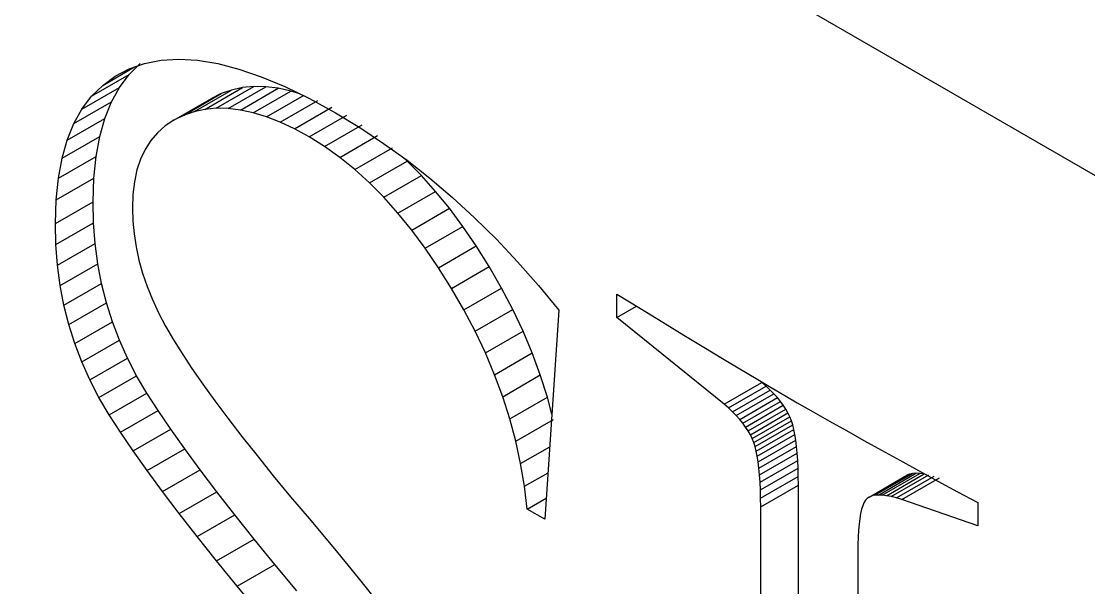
# Model space of a CAD drawing. Header units: millimetres. Extents: x -105 to 105, y -148 to 148.
# Drawn here: x 59.186 to 61.191, y -63.515 to -62.451 of the extents above; entities that cross this region are included whole.
import ezdxf

# ---------------------------------------------------------------- set-up
doc = ezdxf.new("R2010")
doc.units = ezdxf.units.MM
doc.layers.get('0').update_dxf_attribs({"lineweight": 18})

msp = doc.modelspace()

# ---------------------------------------------------------------- linework, layer by layer
at = {"color": 7, "lineweight": 30, "ltscale": 0.265362}
msp.add_line((62.38, -63.4201), (53.1876, -58.1129), dxfattribs=at)
at = {"color": 7, "lineweight": 30, "ltscale": 0.000832655}
msp.add_line((59.448, -62.5236), (59.4813, -62.5216), dxfattribs=at)
at = {"color": 7, "lineweight": 30, "ltscale": 0.000887762}
msp.add_line((59.4813, -62.5216), (59.5167, -62.5238), dxfattribs=at)
at = {"color": 7, "lineweight": 30, "ltscale": 0.001735}
msp.add_line((59.3383, -62.5709), (59.3984, -62.5362), dxfattribs=at)
at = {"color": 7, "lineweight": 30, "ltscale": 0.000744145}
msp.add_line((59.3618, -62.5536), (59.3882, -62.5398), dxfattribs=at)
at = {"color": 7, "lineweight": 30, "ltscale": 0.000764178}
msp.add_line((59.3882, -62.5398), (59.417, -62.5296), dxfattribs=at)
at = {"color": 7, "lineweight": 30, "ltscale": 0.00073235}
for p, q in [((59.3882, -62.5507), (59.409, -62.5301)), ((59.3175, -62.5915), (59.3383, -62.5709))]:
    msp.add_line(p, q, dxfattribs=at)
at = {"color": 7, "lineweight": 30, "ltscale": 0.000790478}
msp.add_line((59.417, -62.5296), (59.448, -62.5236), dxfattribs=at)
at = {"color": 7, "lineweight": 30, "ltscale": 0.000954308}
msp.add_line((59.5167, -62.5238), (59.5544, -62.53), dxfattribs=at)
at = {"color": 7, "lineweight": 30, "ltscale": 0.001029}
for p, q in [((59.5544, -62.53), (59.5943, -62.5403)), ((59.9896, -62.802), (59.9636, -62.7701)), ((59.9189, -62.8428), (59.8929, -62.8109))]:
    msp.add_line(p, q, dxfattribs=at)
at = {"color": 7, "lineweight": 30, "ltscale": 0.001111}
msp.add_line((59.5943, -62.5403), (59.6363, -62.5547), dxfattribs=at)
at = {"color": 7, "lineweight": 30, "ltscale": 0.002041}
for p, q in [((59.3175, -62.5915), (59.3882, -62.5507)), ((59.2994, -62.6155), (59.3701, -62.5747)), ((59.5097, -62.6205), (59.5804, -62.5797)), ((59.5302, -62.616), (59.601, -62.5752)), ((59.5517, -62.614), (59.6224, -62.5732)), ((59.5739, -62.6144), (59.6446, -62.5736)), ((59.5971, -62.6173), (59.6678, -62.5764)), ((59.6211, -62.6225), (59.6918, -62.5817)), ((59.2842, -62.6429), (59.3549, -62.6021)), ((59.4719, -62.6363), (59.5426, -62.5955)), ((59.4901, -62.6273), (59.5608, -62.5865)), ((59.646, -62.6302), (59.7167, -62.5894)), ((59.6718, -62.6403), (59.7425, -62.5994)), ((59.6984, -62.6528), (59.7691, -62.6119)), ((59.2717, -62.6737), (59.3424, -62.6329)), ((59.726, -62.6677), (59.7967, -62.6269)), ((59.7551, -62.6858), (59.8258, -62.645)), ((59.262, -62.7078), (59.3327, -62.667)), ((59.7837, -62.7062), (59.8544, -62.6654)), ((59.8118, -62.729), (59.8825, -62.6882)), ((59.2551, -62.7454), (59.3258, -62.7045)), ((59.8393, -62.754), (59.9101, -62.7132)), ((59.8664, -62.7813), (59.9371, -62.7405)), ((59.8929, -62.8109), (59.9636, -62.7701)), ((59.9189, -62.8428), (59.9896, -62.802)), ((59.2505, -62.8701), (59.3212, -62.8293)), ((59.9444, -62.877), (60.0151, -62.8362)), ((59.2535, -62.9089), (59.3243, -62.8681)), ((59.9694, -62.9136), (60.0401, -62.8727)), ((59.2586, -62.9468), (59.3293, -62.906)), ((59.9938, -62.9524), (60.0645, -62.9115)), ((59.2656, -62.984), (59.3363, -62.9431)), ((60.017, -62.9925), (60.0877, -62.9517)), ((59.2747, -63.0203), (59.3454, -62.9795)), ((60.0382, -63.0329), (60.1089, -62.9921)), ((59.2858, -63.0558), (59.3565, -63.015)), ((60.0574, -63.0736), (60.1281, -63.0328)), ((59.2989, -63.0905), (59.3696, -63.0497)), ((60.0746, -63.1146), (60.1453, -63.0738)), ((59.314, -63.1244), (59.3847, -63.0836)), ((59.3311, -63.1575), (59.4018, -63.1167)), ((60.0898, -63.1559), (60.1605, -63.1151)), ((60.5058, -63.17), (60.5765, -63.1291)), ((60.514, -63.1771), (60.5848, -63.1363)), ((60.5217, -63.1842), (60.5924, -63.1434)), ((59.3503, -63.1898), (59.421, -63.149)), ((60.103, -63.1976), (60.1737, -63.1567)), ((60.5287, -63.1914), (60.5994, -63.1506)), ((60.5352, -63.1985), (60.6059, -63.1577)), ((59.3716, -63.2227), (59.4424, -63.1819)), ((60.5411, -63.2057), (60.6118, -63.1649)), ((60.5463, -63.2129), (60.617, -63.1721)), ((60.551, -63.2201), (60.6217, -63.1793)), ((60.1143, -63.2395), (60.185, -63.1987)), ((60.5551, -63.2273), (60.6258, -63.1865)), ((60.5586, -63.2346), (60.6293, -63.1937)), ((60.5615, -63.2418), (60.6322, -63.201)), ((59.3955, -63.2578), (59.4662, -63.2169)), ((60.564, -63.2496), (60.6347, -63.2087)), ((60.5662, -63.2583), (60.6369, -63.2174)), ((60.5682, -63.2679), (60.6389, -63.2271)), ((60.5698, -63.2786), (60.6406, -63.2378)), ((59.4219, -63.2949), (59.4926, -63.2541)), ((60.5713, -63.2902), (60.642, -63.2494)), ((60.5725, -63.3028), (60.6432, -63.262)), ((60.5734, -63.3164), (60.6441, -63.2756)), ((59.4507, -63.3341), (59.5215, -63.2933)), ((60.574, -63.3309), (60.6447, -63.2901)), ((60.7786, -63.3444), (60.8493, -63.3036)), ((60.7834, -63.3424), (60.8541, -63.3016)), ((60.7891, -63.3412), (60.8598, -63.3004)), ((60.7956, -63.3407), (60.8663, -63.2999)), ((60.8028, -63.3409), (60.8736, -63.3001)), ((60.8109, -63.3419), (60.8816, -63.3011)), ((60.5744, -63.3464), (60.6451, -63.3056)), ((60.5745, -63.3629), (60.6453, -63.3221)), ((60.8295, -63.3461), (60.9002, -63.3052)), ((60.84, -63.3492), (60.9107, -63.3084)), ((59.4821, -63.3754), (59.5528, -63.3346)), ((59.5159, -63.4188), (59.5866, -63.378)), ((59.5523, -63.4643), (59.623, -63.4235)), ((59.5911, -63.5119), (59.6618, -63.4711))]:
    msp.add_line(p, q, dxfattribs=at)
at = {"color": 7, "lineweight": 30, "ltscale": 0.000730186}
msp.add_line((59.3383, -62.5709), (59.3618, -62.5536), dxfattribs=at)
at = {"color": 7, "lineweight": 30, "ltscale": 0.00075058}
msp.add_line((59.3701, -62.5747), (59.3882, -62.5507), dxfattribs=at)
at = {"color": 7, "lineweight": 30, "ltscale": 0.001199}
msp.add_line((59.6363, -62.5547), (59.6806, -62.5733), dxfattribs=at)
at = {"color": 7, "lineweight": 30, "ltscale": 0.000783975}
msp.add_line((59.3549, -62.6021), (59.3701, -62.5747), dxfattribs=at)
at = {"color": 7, "lineweight": 30, "ltscale": 0.000519971}
msp.add_line((59.5804, -62.5797), (59.5608, -62.5865), dxfattribs=at)
at = {"color": 7, "lineweight": 30, "ltscale": 0.000524948}
msp.add_line((59.601, -62.5752), (59.5804, -62.5797), dxfattribs=at)
at = {"color": 7, "lineweight": 30, "ltscale": 0.000537222}
msp.add_line((59.6224, -62.5732), (59.601, -62.5752), dxfattribs=at)
at = {"color": 7, "lineweight": 30, "ltscale": 0.00055666}
msp.add_line((59.6446, -62.5736), (59.6224, -62.5732), dxfattribs=at)
at = {"color": 7, "lineweight": 30, "ltscale": 0.000582977}
msp.add_line((59.6678, -62.5764), (59.6446, -62.5736), dxfattribs=at)
at = {"color": 7, "lineweight": 30, "ltscale": 0.000614606}
msp.add_line((59.6918, -62.5817), (59.6678, -62.5764), dxfattribs=at)
at = {"color": 7, "lineweight": 30, "ltscale": 0.001292}
msp.add_line((59.6806, -62.5733), (59.7271, -62.5959), dxfattribs=at)
at = {"color": 7, "lineweight": 30, "ltscale": 0.000434632}
msp.add_line((59.7084, -62.5868), (59.6918, -62.5817), dxfattribs=at)
at = {"color": 7, "lineweight": 30, "ltscale": 0.000750885}
msp.add_line((59.2994, -62.6155), (59.3175, -62.5915), dxfattribs=at)
at = {"color": 7, "lineweight": 30, "ltscale": 0.000829938}
msp.add_line((59.3424, -62.6329), (59.3549, -62.6021), dxfattribs=at)
at = {"color": 7, "lineweight": 30, "ltscale": 0.000508559}
msp.add_line((59.5608, -62.5865), (59.5426, -62.5955), dxfattribs=at)
at = {"color": 7, "lineweight": 30, "ltscale": 0.001388}
msp.add_line((59.7271, -62.5959), (59.7757, -62.6226), dxfattribs=at)
at = {"color": 7, "lineweight": 30, "ltscale": 0.000783827}
msp.add_line((59.2842, -62.6429), (59.2994, -62.6155), dxfattribs=at)
at = {"color": 7, "lineweight": 30, "ltscale": 0.000520097}
msp.add_line((59.5097, -62.6205), (59.4901, -62.6273), dxfattribs=at)
at = {"color": 7, "lineweight": 30, "ltscale": 0.000524575}
msp.add_line((59.5302, -62.616), (59.5097, -62.6205), dxfattribs=at)
at = {"color": 7, "lineweight": 30, "ltscale": 0.000537566}
msp.add_line((59.5517, -62.614), (59.5302, -62.616), dxfattribs=at)
at = {"color": 7, "lineweight": 30, "ltscale": 0.000556653}
msp.add_line((59.5739, -62.6144), (59.5517, -62.614), dxfattribs=at)
at = {"color": 7, "lineweight": 30, "ltscale": 0.000583023}
msp.add_line((59.5971, -62.6173), (59.5739, -62.6144), dxfattribs=at)
at = {"color": 7, "lineweight": 30, "ltscale": 0.000614525}
msp.add_line((59.6211, -62.6225), (59.5971, -62.6173), dxfattribs=at)
at = {"color": 7, "lineweight": 30, "ltscale": 0.000887638}
for p, q in [((59.3327, -62.667), (59.3424, -62.6329)), ((59.262, -62.7078), (59.2717, -62.6737))]:
    msp.add_line(p, q, dxfattribs=at)
at = {"color": 7, "lineweight": 30, "ltscale": 0.000490704}
msp.add_line((59.4719, -62.6363), (59.4555, -62.6472), dxfattribs=at)
at = {"color": 7, "lineweight": 30, "ltscale": 0.00050839}
msp.add_line((59.4901, -62.6273), (59.4719, -62.6363), dxfattribs=at)
at = {"color": 7, "lineweight": 30, "ltscale": 0.000651457}
msp.add_line((59.646, -62.6302), (59.6211, -62.6225), dxfattribs=at)
at = {"color": 7, "lineweight": 30, "ltscale": 0.000692025}
msp.add_line((59.6718, -62.6403), (59.646, -62.6302), dxfattribs=at)
at = {"color": 7, "lineweight": 30, "ltscale": 0.000736188}
msp.add_line((59.6984, -62.6528), (59.6718, -62.6403), dxfattribs=at)
at = {"color": 7, "lineweight": 30, "ltscale": 0.001332}
msp.add_line((59.7757, -62.6226), (59.8213, -62.6502), dxfattribs=at)
at = {"color": 7, "lineweight": 30, "ltscale": 0.000830148}
msp.add_line((59.2717, -62.6737), (59.2842, -62.6429), dxfattribs=at)
at = {"color": 7, "lineweight": 30, "ltscale": 0.000480877}
msp.add_line((59.4411, -62.66), (59.4287, -62.6746), dxfattribs=at)
at = {"color": 7, "lineweight": 30, "ltscale": 0.00048102}
msp.add_line((59.4555, -62.6472), (59.4411, -62.66), dxfattribs=at)
at = {"color": 7, "lineweight": 30, "ltscale": 0.000783311}
msp.add_line((59.726, -62.6677), (59.6984, -62.6528), dxfattribs=at)
at = {"color": 7, "lineweight": 30, "ltscale": 0.001343}
msp.add_line((59.8213, -62.6502), (59.8661, -62.6799), dxfattribs=at)
at = {"color": 7, "lineweight": 30, "ltscale": 0.000954263}
msp.add_line((59.3258, -62.7045), (59.3327, -62.667), dxfattribs=at)
at = {"color": 7, "lineweight": 30, "ltscale": 0.000490151}
msp.add_line((59.4287, -62.6746), (59.4181, -62.6912), dxfattribs=at)
at = {"color": 7, "lineweight": 30, "ltscale": 0.000857522}
msp.add_line((59.7551, -62.6858), (59.726, -62.6677), dxfattribs=at)
at = {"color": 7, "lineweight": 30, "ltscale": 0.001357}
msp.add_line((59.8661, -62.6799), (59.9101, -62.7117), dxfattribs=at)
at = {"color": 7, "lineweight": 30, "ltscale": 0.000507854}
msp.add_line((59.4181, -62.6912), (59.4095, -62.7095), dxfattribs=at)
at = {"color": 7, "lineweight": 30, "ltscale": 0.000878695}
msp.add_line((59.7837, -62.7062), (59.7551, -62.6858), dxfattribs=at)
at = {"color": 7, "lineweight": 30, "ltscale": 0.000953888}
msp.add_line((59.2551, -62.7454), (59.262, -62.7078), dxfattribs=at)
at = {"color": 7, "lineweight": 30, "ltscale": 0.001028}
for p, q in [((59.3216, -62.7454), (59.3258, -62.7045)), ((59.2509, -62.7863), (59.2551, -62.7454)), ((60.8711, -63.2947), (60.9072, -63.3144))]:
    msp.add_line(p, q, dxfattribs=at)
at = {"color": 7, "lineweight": 30, "ltscale": 0.000533312}
msp.add_line((59.4095, -62.7095), (59.4027, -62.7298), dxfattribs=at)
at = {"color": 7, "lineweight": 30, "ltscale": 0.000903238}
msp.add_line((59.8118, -62.729), (59.7837, -62.7062), dxfattribs=at)
at = {"color": 7, "lineweight": 30, "ltscale": 0.000270333}
msp.add_line((59.9101, -62.7132), (59.902, -62.7059), dxfattribs=at)
at = {"color": 7, "lineweight": 30, "ltscale": 0.001373}
msp.add_line((59.9101, -62.7117), (59.9532, -62.7456), dxfattribs=at)
at = {"color": 7, "lineweight": 30, "ltscale": 0.000961094}
for p, q in [((59.9371, -62.7405), (59.9101, -62.7132)), ((59.8664, -62.7813), (59.8393, -62.754))]:
    msp.add_line(p, q, dxfattribs=at)
at = {"color": 7, "lineweight": 30, "ltscale": 0.000566406}
msp.add_line((59.4027, -62.7298), (59.3979, -62.7519), dxfattribs=at)
at = {"color": 7, "lineweight": 30, "ltscale": 0.000930601}
msp.add_line((59.8393, -62.754), (59.8118, -62.729), dxfattribs=at)
at = {"color": 7, "lineweight": 30, "ltscale": 0.000993882}
for p, q in [((59.9636, -62.7701), (59.9371, -62.7405)), ((59.8929, -62.8109), (59.8664, -62.7813))]:
    msp.add_line(p, q, dxfattribs=at)
at = {"color": 7, "lineweight": 30, "ltscale": 0.002042}
for p, q in [((59.2509, -62.7863), (59.3216, -62.7454)), ((59.2495, -62.8306), (59.3202, -62.7897)), ((60.8198, -63.3436), (60.8905, -63.3028))]:
    msp.add_line(p, q, dxfattribs=at)
at = {"color": 7, "lineweight": 30, "ltscale": 0.001108}
for p, q in [((59.3202, -62.7897), (59.3216, -62.7454)), ((59.2495, -62.8306), (59.2509, -62.7863))]:
    msp.add_line(p, q, dxfattribs=at)
at = {"color": 7, "lineweight": 30, "ltscale": 0.000604368}
msp.add_line((59.3979, -62.7519), (59.3951, -62.7759), dxfattribs=at)
at = {"color": 7, "lineweight": 30, "ltscale": 0.00139}
msp.add_line((59.9532, -62.7456), (59.9956, -62.7816), dxfattribs=at)
at = {"color": 7, "lineweight": 30, "ltscale": 0.0006478}
msp.add_line((59.3951, -62.7759), (59.3941, -62.8018), dxfattribs=at)
at = {"color": 7, "lineweight": 30, "ltscale": 0.00141}
msp.add_line((59.9956, -62.7816), (60.0371, -62.8198), dxfattribs=at)
at = {"color": 7, "lineweight": 30, "ltscale": 0.000989471}
msp.add_line((59.3212, -62.8293), (59.3202, -62.7897), dxfattribs=at)
at = {"color": 7, "lineweight": 30, "ltscale": 0.00060418}
msp.add_line((59.3941, -62.8018), (59.3949, -62.826), dxfattribs=at)
at = {"color": 7, "lineweight": 30, "ltscale": 0.001066}
for p, q in [((60.0151, -62.8362), (59.9896, -62.802)), ((59.9444, -62.877), (59.9189, -62.8428))]:
    msp.add_line(p, q, dxfattribs=at)
at = {"color": 7, "lineweight": 30, "ltscale": 0.001432}
msp.add_line((60.0371, -62.8198), (60.0779, -62.86), dxfattribs=at)
at = {"color": 7, "lineweight": 30, "ltscale": 0.00098909}
msp.add_line((59.2505, -62.8701), (59.2495, -62.8306), dxfattribs=at)
at = {"color": 7, "lineweight": 30, "ltscale": 0.000971492}
for p, q in [((59.3243, -62.8681), (59.3212, -62.8293)), ((59.2535, -62.9089), (59.2505, -62.8701))]:
    msp.add_line(p, q, dxfattribs=at)
at = {"color": 7, "lineweight": 30, "ltscale": 0.000609266}
msp.add_line((59.3949, -62.826), (59.3972, -62.8502), dxfattribs=at)
at = {"color": 7, "lineweight": 30, "ltscale": 0.001106}
for p, q in [((60.0401, -62.8727), (60.0151, -62.8362)), ((59.9694, -62.9136), (59.9444, -62.877))]:
    msp.add_line(p, q, dxfattribs=at)
at = {"color": 7, "lineweight": 30, "ltscale": 0.000617558}
msp.add_line((59.3972, -62.8502), (59.401, -62.8746), dxfattribs=at)
at = {"color": 7, "lineweight": 30, "ltscale": 0.001456}
for p, q in [((60.0779, -62.86), (60.1178, -62.9024)), ((59.623, -63.4235), (59.5866, -63.378))]:
    msp.add_line(p, q, dxfattribs=at)
at = {"color": 7, "lineweight": 30, "ltscale": 0.000957031}
msp.add_line((59.3293, -62.906), (59.3243, -62.8681), dxfattribs=at)
at = {"color": 7, "lineweight": 30, "ltscale": 0.000627637}
msp.add_line((59.401, -62.8746), (59.4064, -62.8992), dxfattribs=at)
at = {"color": 7, "lineweight": 30, "ltscale": 0.001146}
msp.add_line((60.0645, -62.9115), (60.0401, -62.8727), dxfattribs=at)
at = {"color": 7, "lineweight": 30, "ltscale": 0.000640057}
msp.add_line((59.4064, -62.8992), (59.4134, -62.9238), dxfattribs=at)
at = {"color": 7, "lineweight": 30, "ltscale": 0.001481}
msp.add_line((60.1178, -62.9024), (60.157, -62.9468), dxfattribs=at)
at = {"color": 7, "lineweight": 30, "ltscale": 0.000957081}
msp.add_line((59.2586, -62.9468), (59.2535, -62.9089), dxfattribs=at)
at = {"color": 7, "lineweight": 30, "ltscale": 0.000944701}
msp.add_line((59.3363, -62.9431), (59.3293, -62.906), dxfattribs=at)
at = {"color": 7, "lineweight": 30, "ltscale": 0.001147}
msp.add_line((59.9938, -62.9524), (59.9694, -62.9136), dxfattribs=at)
at = {"color": 7, "lineweight": 30, "ltscale": 0.001158}
for p, q in [((60.0877, -62.9517), (60.0645, -62.9115)), ((60.017, -62.9925), (59.9938, -62.9524))]:
    msp.add_line(p, q, dxfattribs=at)
at = {"color": 7, "lineweight": 30, "ltscale": 0.000653963}
msp.add_line((59.4134, -62.9238), (59.4218, -62.9486), dxfattribs=at)
at = {"color": 7, "lineweight": 30, "ltscale": 0.000945075}
msp.add_line((59.2656, -62.984), (59.2586, -62.9468), dxfattribs=at)
at = {"color": 7, "lineweight": 30, "ltscale": 0.000936117}
msp.add_line((59.3454, -62.9795), (59.3363, -62.9431), dxfattribs=at)
at = {"color": 7, "lineweight": 30, "ltscale": 0.000670617}
msp.add_line((59.4218, -62.9486), (59.4318, -62.9734), dxfattribs=at)
at = {"color": 7, "lineweight": 30, "ltscale": 0.00114}
for p, q in [((60.1089, -62.9921), (60.0877, -62.9517)), ((60.0382, -63.0329), (60.017, -62.9925))]:
    msp.add_line(p, q, dxfattribs=at)
at = {"color": 7, "lineweight": 30, "ltscale": 0.001508}
msp.add_line((60.157, -62.9468), (60.1953, -62.9934), dxfattribs=at)
at = {"color": 7, "lineweight": 30, "ltscale": 0.000930243}
msp.add_line((59.3565, -63.015), (59.3454, -62.9795), dxfattribs=at)
at = {"color": 7, "lineweight": 30, "ltscale": 0.000688855}
msp.add_line((59.4318, -62.9734), (59.4434, -62.9985), dxfattribs=at)
at = {"color": 7, "lineweight": 30, "ltscale": 0.001095}
for p, q in [((60.3043, -63.0071), (60.3043, -62.9633)), ((60.9822, -63.3547), (60.9822, -63.3985))]:
    msp.add_line(p, q, dxfattribs=at)
at = {"color": 7, "lineweight": 30, "ltscale": 0.001301}
msp.add_line((60.3043, -62.9633), (60.3487, -62.9905), dxfattribs=at)
at = {"color": 7, "lineweight": 30, "ltscale": 0.000935747}
msp.add_line((59.2747, -63.0203), (59.2656, -62.984), dxfattribs=at)
at = {"color": 7, "lineweight": 30, "ltscale": 0.000708423}
msp.add_line((59.4434, -62.9985), (59.4565, -63.0236), dxfattribs=at)
at = {"color": 7, "lineweight": 30, "ltscale": 0.001126}
msp.add_line((60.1281, -63.0328), (60.1089, -62.9921), dxfattribs=at)
at = {"color": 7, "lineweight": 30, "ltscale": 0.009841}
msp.add_line((60.1953, -62.9934), (60.1692, -63.3862), dxfattribs=at)
at = {"color": 7, "lineweight": 30, "ltscale": 0.001062}
msp.add_line((60.3043, -63.0071), (60.3411, -62.9859), dxfattribs=at)
at = {"color": 7, "lineweight": 30, "ltscale": 0.001231}
msp.add_line((60.3487, -62.9905), (60.3907, -63.0161), dxfattribs=at)
at = {"color": 7, "lineweight": 30, "ltscale": 0.000930608}
msp.add_line((59.2858, -63.0558), (59.2747, -63.0203), dxfattribs=at)
at = {"color": 7, "lineweight": 30, "ltscale": 0.000927647}
msp.add_line((59.3696, -63.0497), (59.3565, -63.015), dxfattribs=at)
at = {"color": 7, "lineweight": 30, "ltscale": 0.006477}
msp.add_line((60.5058, -63.17), (60.3043, -63.0071), dxfattribs=at)
at = {"color": 7, "lineweight": 30, "ltscale": 0.001162}
msp.add_line((60.3907, -63.0161), (60.4304, -63.0403), dxfattribs=at)
at = {"color": 7, "lineweight": 30, "ltscale": 0.000729996}
msp.add_line((59.4565, -63.0236), (59.4711, -63.0489), dxfattribs=at)
at = {"color": 7, "lineweight": 30, "ltscale": 0.001125}
msp.add_line((60.0574, -63.0736), (60.0382, -63.0329), dxfattribs=at)
at = {"color": 7, "lineweight": 30, "ltscale": 0.001112}
for p, q in [((60.1453, -63.0738), (60.1281, -63.0328)), ((60.0746, -63.1146), (60.0574, -63.0736))]:
    msp.add_line(p, q, dxfattribs=at)
at = {"color": 7, "lineweight": 30, "ltscale": 0.001093}
msp.add_line((60.4304, -63.0403), (60.4678, -63.063), dxfattribs=at)
at = {"color": 7, "lineweight": 30, "ltscale": 0.00092729}
msp.add_line((59.2989, -63.0905), (59.2858, -63.0558), dxfattribs=at)
at = {"color": 7, "lineweight": 30, "ltscale": 0.000927951}
for p, q in [((59.3847, -63.0836), (59.3696, -63.0497)), ((59.314, -63.1244), (59.2989, -63.0905))]:
    msp.add_line(p, q, dxfattribs=at)
at = {"color": 7, "lineweight": 30, "ltscale": 0.000771677}
msp.add_line((59.4711, -63.0489), (59.4876, -63.075), dxfattribs=at)
at = {"color": 7, "lineweight": 30, "ltscale": 0.001023}
msp.add_line((60.4678, -63.063), (60.5028, -63.0841), dxfattribs=at)
at = {"color": 7, "lineweight": 30, "ltscale": 0.000833924}
msp.add_line((59.4876, -63.075), (59.506, -63.1028), dxfattribs=at)
at = {"color": 7, "lineweight": 30, "ltscale": 0.0011}
msp.add_line((60.1605, -63.1151), (60.1453, -63.0738), dxfattribs=at)
at = {"color": 7, "lineweight": 30, "ltscale": 0.000931555}
for p, q in [((59.4018, -63.1167), (59.3847, -63.0836)), ((59.3311, -63.1575), (59.314, -63.1244))]:
    msp.add_line(p, q, dxfattribs=at)
at = {"color": 7, "lineweight": 30, "ltscale": 0.000896387}
msp.add_line((59.506, -63.1028), (59.5264, -63.1323), dxfattribs=at)
at = {"color": 7, "lineweight": 30, "ltscale": 0.000954565}
msp.add_line((60.5028, -63.0841), (60.5356, -63.1037), dxfattribs=at)
at = {"color": 7, "lineweight": 30, "ltscale": 0.000938484}
for p, q in [((59.421, -63.149), (59.4018, -63.1167)), ((59.3503, -63.1898), (59.3311, -63.1575))]:
    msp.add_line(p, q, dxfattribs=at)
at = {"color": 7, "lineweight": 30, "ltscale": 0.001101}
msp.add_line((60.0898, -63.1559), (60.0746, -63.1146), dxfattribs=at)
at = {"color": 7, "lineweight": 30, "ltscale": 0.001092}
for p, q in [((60.1737, -63.1567), (60.1605, -63.1151)), ((60.103, -63.1976), (60.0898, -63.1559))]:
    msp.add_line(p, q, dxfattribs=at)
at = {"color": 7, "lineweight": 30, "ltscale": 0.000885091}
msp.add_line((60.5356, -63.1037), (60.566, -63.1219), dxfattribs=at)
at = {"color": 7, "lineweight": 30, "ltscale": 0.000816147}
msp.add_line((60.566, -63.1219), (60.5941, -63.1385), dxfattribs=at)
at = {"color": 7, "lineweight": 30, "ltscale": 0.00095955}
msp.add_line((59.5264, -63.1323), (59.5489, -63.1634), dxfattribs=at)
at = {"color": 7, "lineweight": 30, "ltscale": 0.000272341}
for p, q in [((60.5848, -63.1363), (60.5765, -63.1291)), ((60.514, -63.1771), (60.5058, -63.17))]:
    msp.add_line(p, q, dxfattribs=at)
at = {"color": 7, "lineweight": 30, "ltscale": 0.00026099}
msp.add_line((60.5924, -63.1434), (60.5848, -63.1363), dxfattribs=at)
at = {"color": 7, "lineweight": 30, "ltscale": 0.000251403}
msp.add_line((60.5994, -63.1506), (60.5924, -63.1434), dxfattribs=at)
at = {"color": 7, "lineweight": 30, "ltscale": 0.00074669}
msp.add_line((60.5941, -63.1385), (60.6198, -63.1536), dxfattribs=at)
at = {"color": 7, "lineweight": 30, "ltscale": 0.000981688}
msp.add_line((59.4424, -63.1819), (59.421, -63.149), dxfattribs=at)
at = {"color": 7, "lineweight": 30, "ltscale": 0.001022}
msp.add_line((59.5489, -63.1634), (59.5734, -63.1961), dxfattribs=at)
at = {"color": 7, "lineweight": 30, "ltscale": 0.000828172}
msp.add_line((60.1823, -63.1887), (60.1737, -63.1567), dxfattribs=at)
at = {"color": 7, "lineweight": 30, "ltscale": 0.000240928}
msp.add_line((60.6059, -63.1577), (60.5994, -63.1506), dxfattribs=at)
at = {"color": 7, "lineweight": 30, "ltscale": 0.00023206}
msp.add_line((60.6118, -63.1649), (60.6059, -63.1577), dxfattribs=at)
at = {"color": 7, "lineweight": 30, "ltscale": 0.000677766}
msp.add_line((60.6198, -63.1536), (60.6433, -63.1672), dxfattribs=at)
at = {"color": 7, "lineweight": 30, "ltscale": 0.00106}
for p, q in [((59.4662, -63.2169), (59.4424, -63.1819)), ((59.3955, -63.2578), (59.3716, -63.2227))]:
    msp.add_line(p, q, dxfattribs=at)
at = {"color": 7, "lineweight": 30, "ltscale": 0.000261251}
msp.add_line((60.5217, -63.1842), (60.514, -63.1771), dxfattribs=at)
at = {"color": 7, "lineweight": 30, "ltscale": 0.000222716}
msp.add_line((60.617, -63.1721), (60.6118, -63.1649), dxfattribs=at)
at = {"color": 7, "lineweight": 30, "ltscale": 0.000214789}
msp.add_line((60.6217, -63.1793), (60.617, -63.1721), dxfattribs=at)
at = {"color": 7, "lineweight": 30, "ltscale": 0.000207385}
for p, q in [((60.6258, -63.1865), (60.6217, -63.1793)), ((60.5551, -63.2273), (60.551, -63.2201))]:
    msp.add_line(p, q, dxfattribs=at)
at = {"color": 7, "lineweight": 30, "ltscale": 0.000860577}
msp.add_line((60.6433, -63.1672), (60.6731, -63.1844), dxfattribs=at)
at = {"color": 7, "lineweight": 30, "ltscale": 0.000982007}
msp.add_line((59.3716, -63.2227), (59.3503, -63.1898), dxfattribs=at)
at = {"color": 7, "lineweight": 30, "ltscale": 0.001086}
msp.add_line((59.5734, -63.1961), (59.5998, -63.2306), dxfattribs=at)
at = {"color": 7, "lineweight": 30, "ltscale": 0.001085}
msp.add_line((60.1143, -63.2395), (60.103, -63.1976), dxfattribs=at)
at = {"color": 7, "lineweight": 30, "ltscale": 0.000251131}
msp.add_line((60.5287, -63.1914), (60.5217, -63.1842), dxfattribs=at)
at = {"color": 7, "lineweight": 30, "ltscale": 0.000241211}
msp.add_line((60.5352, -63.1985), (60.5287, -63.1914), dxfattribs=at)
at = {"color": 7, "lineweight": 30, "ltscale": 0.000231523}
msp.add_line((60.5411, -63.2057), (60.5352, -63.1985), dxfattribs=at)
at = {"color": 7, "lineweight": 30, "ltscale": 0.000200813}
for p, q in [((60.6293, -63.1937), (60.6258, -63.1865)), ((60.5586, -63.2346), (60.5551, -63.2273))]:
    msp.add_line(p, q, dxfattribs=at)
at = {"color": 7, "lineweight": 30, "ltscale": 0.000195156}
for p, q in [((60.6322, -63.201), (60.6293, -63.1937)), ((60.5615, -63.2418), (60.5586, -63.2346))]:
    msp.add_line(p, q, dxfattribs=at)
at = {"color": 7, "lineweight": 30, "ltscale": 0.000203155}
for p, q in [((60.6347, -63.2087), (60.6322, -63.201)), ((60.564, -63.2496), (60.5615, -63.2418))]:
    msp.add_line(p, q, dxfattribs=at)
at = {"color": 7, "lineweight": 30, "ltscale": 0.00088447}
msp.add_line((60.6731, -63.1844), (60.7039, -63.2019), dxfattribs=at)
at = {"color": 7, "lineweight": 30, "ltscale": 0.000908377}
msp.add_line((60.7039, -63.2019), (60.7355, -63.2197), dxfattribs=at)
at = {"color": 7, "lineweight": 30, "ltscale": 0.001138}
for p, q in [((59.4926, -63.2541), (59.4662, -63.2169)), ((59.4219, -63.2949), (59.3955, -63.2578))]:
    msp.add_line(p, q, dxfattribs=at)
at = {"color": 7, "lineweight": 30, "ltscale": 0.000222942}
msp.add_line((60.5463, -63.2129), (60.5411, -63.2057), dxfattribs=at)
at = {"color": 7, "lineweight": 30, "ltscale": 0.000215109}
msp.add_line((60.551, -63.2201), (60.5463, -63.2129), dxfattribs=at)
at = {"color": 7, "lineweight": 30, "ltscale": 0.000224733}
for p, q in [((60.6369, -63.2174), (60.6347, -63.2087)), ((60.5662, -63.2583), (60.564, -63.2496))]:
    msp.add_line(p, q, dxfattribs=at)
at = {"color": 7, "lineweight": 30, "ltscale": 0.000247106}
msp.add_line((60.6389, -63.2271), (60.6369, -63.2174), dxfattribs=at)
at = {"color": 7, "lineweight": 30, "ltscale": 0.000932483}
msp.add_line((60.7355, -63.2197), (60.7681, -63.238), dxfattribs=at)
at = {"color": 7, "lineweight": 30, "ltscale": 0.00115}
msp.add_line((59.5998, -63.2306), (59.6283, -63.2666), dxfattribs=at)
at = {"color": 7, "lineweight": 30, "ltscale": 0.001081}
msp.add_line((60.1235, -63.2817), (60.1143, -63.2395), dxfattribs=at)
at = {"color": 7, "lineweight": 30, "ltscale": 0.000269612}
for p, q in [((60.6406, -63.2378), (60.6389, -63.2271)), ((60.5698, -63.2786), (60.5682, -63.2679))]:
    msp.add_line(p, q, dxfattribs=at)
at = {"color": 7, "lineweight": 30, "ltscale": 0.000292883}
msp.add_line((60.642, -63.2494), (60.6406, -63.2378), dxfattribs=at)
at = {"color": 7, "lineweight": 30, "ltscale": 0.000956413}
msp.add_line((60.7681, -63.238), (60.8015, -63.2565), dxfattribs=at)
at = {"color": 7, "lineweight": 30, "ltscale": 0.001217}
for p, q in [((59.5215, -63.2933), (59.4926, -63.2541)), ((59.4507, -63.3341), (59.4219, -63.2949))]:
    msp.add_line(p, q, dxfattribs=at)
at = {"color": 7, "lineweight": 30, "ltscale": 0.00158}
msp.add_line((60.1235, -63.2817), (60.1782, -63.2501), dxfattribs=at)
at = {"color": 7, "lineweight": 30, "ltscale": 0.000246732}
msp.add_line((60.5682, -63.2679), (60.5662, -63.2583), dxfattribs=at)
at = {"color": 7, "lineweight": 30, "ltscale": 0.00031608}
for p, q in [((60.6432, -63.262), (60.642, -63.2494)), ((60.5725, -63.3028), (60.5713, -63.2902))]:
    msp.add_line(p, q, dxfattribs=at)
at = {"color": 7, "lineweight": 30, "ltscale": 0.000340279}
msp.add_line((60.6441, -63.2756), (60.6432, -63.262), dxfattribs=at)
at = {"color": 7, "lineweight": 30, "ltscale": 0.000980355}
msp.add_line((60.8015, -63.2565), (60.8359, -63.2754), dxfattribs=at)
at = {"color": 7, "lineweight": 30, "ltscale": 0.001213}
msp.add_line((59.6283, -63.2666), (59.6589, -63.3044), dxfattribs=at)
at = {"color": 7, "lineweight": 30, "ltscale": 0.001078}
for p, q in [((60.1308, -63.3242), (60.1235, -63.2817)), ((60.136, -63.367), (60.1308, -63.3242))]:
    msp.add_line(p, q, dxfattribs=at)
at = {"color": 7, "lineweight": 30, "ltscale": 0.000293262}
msp.add_line((60.5713, -63.2902), (60.5698, -63.2786), dxfattribs=at)
at = {"color": 7, "lineweight": 30, "ltscale": 0.000363911}
msp.add_line((60.6447, -63.2901), (60.6441, -63.2756), dxfattribs=at)
at = {"color": 7, "lineweight": 30, "ltscale": 0.001004}
msp.add_line((60.8359, -63.2754), (60.8711, -63.2947), dxfattribs=at)
at = {"color": 7, "lineweight": 30, "ltscale": 0.001296}
msp.add_line((59.5528, -63.3346), (59.5215, -63.2933), dxfattribs=at)
at = {"color": 7, "lineweight": 30, "ltscale": 0.001278}
msp.add_line((60.1308, -63.3242), (60.175, -63.2987), dxfattribs=at)
at = {"color": 7, "lineweight": 30, "ltscale": 0.000339898}
msp.add_line((60.5734, -63.3164), (60.5725, -63.3028), dxfattribs=at)
at = {"color": 7, "lineweight": 30, "ltscale": 0.000387691}
msp.add_line((60.6451, -63.3056), (60.6447, -63.2901), dxfattribs=at)
at = {"color": 7, "lineweight": 30, "ltscale": 0.000131052}
for p, q in [((60.8541, -63.3016), (60.8493, -63.3036)), ((60.7834, -63.3424), (60.7786, -63.3444))]:
    msp.add_line(p, q, dxfattribs=at)
at = {"color": 7, "lineweight": 30, "ltscale": 0.000144941}
msp.add_line((60.8598, -63.3004), (60.8541, -63.3016), dxfattribs=at)
at = {"color": 7, "lineweight": 30, "ltscale": 0.000162232}
for p, q in [((60.8663, -63.2999), (60.8598, -63.3004)), ((60.7956, -63.3407), (60.7891, -63.3412))]:
    msp.add_line(p, q, dxfattribs=at)
at = {"color": 7, "lineweight": 30, "ltscale": 0.000182051}
for p, q in [((60.8736, -63.3001), (60.8663, -63.2999)), ((60.8028, -63.3409), (60.7956, -63.3407))]:
    msp.add_line(p, q, dxfattribs=at)
at = {"color": 7, "lineweight": 30, "ltscale": 0.000203648}
for p, q in [((60.8816, -63.3011), (60.8736, -63.3001)), ((60.8109, -63.3419), (60.8028, -63.3409))]:
    msp.add_line(p, q, dxfattribs=at)
at = {"color": 7, "lineweight": 30, "ltscale": 0.001277}
msp.add_line((59.6589, -63.3044), (59.6914, -63.3438), dxfattribs=at)
at = {"color": 7, "lineweight": 30, "ltscale": 0.000363894}
msp.add_line((60.574, -63.3309), (60.5734, -63.3164), dxfattribs=at)
at = {"color": 7, "lineweight": 30, "ltscale": 0.000412002}
for p, q in [((60.6453, -63.3221), (60.6451, -63.3056)), ((60.5745, -63.3629), (60.5744, -63.3464))]:
    msp.add_line(p, q, dxfattribs=at)
at = {"color": 7, "lineweight": 30, "ltscale": 0.031066}
msp.add_line((60.6453, -64.5647), (60.6453, -63.3221), dxfattribs=at)
at = {"color": 7, "lineweight": 30, "ltscale": 0.001052}
msp.add_line((60.9072, -63.3144), (60.9443, -63.3344), dxfattribs=at)
at = {"color": 7, "lineweight": 30, "ltscale": 0.001297}
msp.add_line((59.4821, -63.3754), (59.4507, -63.3341), dxfattribs=at)
at = {"color": 7, "lineweight": 30, "ltscale": 0.001376}
for p, q in [((59.5866, -63.378), (59.5528, -63.3346)), ((59.5159, -63.4188), (59.4821, -63.3754))]:
    msp.add_line(p, q, dxfattribs=at)
at = {"color": 7, "lineweight": 30, "ltscale": 0.001341}
msp.add_line((59.6914, -63.3438), (59.726, -63.3848), dxfattribs=at)
at = {"color": 7, "lineweight": 30, "ltscale": 0.000388081}
msp.add_line((60.5744, -63.3464), (60.574, -63.3309), dxfattribs=at)
at = {"color": 7, "lineweight": 30, "ltscale": 0.000144859}
msp.add_line((60.7891, -63.3412), (60.7834, -63.3424), dxfattribs=at)
at = {"color": 7, "lineweight": 30, "ltscale": 0.000226089}
msp.add_line((60.8198, -63.3436), (60.8109, -63.3419), dxfattribs=at)
at = {"color": 7, "lineweight": 30, "ltscale": 0.000250174}
msp.add_line((60.8295, -63.3461), (60.8198, -63.3436), dxfattribs=at)
at = {"color": 7, "lineweight": 30, "ltscale": 0.001077}
msp.add_line((60.9443, -63.3344), (60.9822, -63.3547), dxfattribs=at)
at = {"color": 7, "lineweight": 30, "ltscale": 0.001034}
msp.add_line((60.136, -63.367), (60.1718, -63.3463), dxfattribs=at)
at = {"color": 7, "lineweight": 30, "ltscale": 0.031065}
msp.add_line((60.5745, -64.6055), (60.5745, -63.3629), dxfattribs=at)
at = {"color": 7, "lineweight": 30, "ltscale": 0.000179049}
msp.add_line((60.7662, -63.3607), (60.764, -63.3675), dxfattribs=at)
at = {"color": 7, "lineweight": 30, "ltscale": 0.000153123}
msp.add_line((60.7686, -63.3551), (60.7662, -63.3607), dxfattribs=at)
at = {"color": 7, "lineweight": 30, "ltscale": 0.00012993}
msp.add_line((60.7713, -63.3506), (60.7686, -63.3551), dxfattribs=at)
at = {"color": 7, "lineweight": 30, "ltscale": 0.000118746}
msp.add_line((60.7745, -63.3471), (60.7713, -63.3506), dxfattribs=at)
at = {"color": 7, "lineweight": 30, "ltscale": 0.000122307}
msp.add_line((60.7786, -63.3444), (60.7745, -63.3471), dxfattribs=at)
at = {"color": 7, "lineweight": 30, "ltscale": 0.000274294}
msp.add_line((60.84, -63.3492), (60.8295, -63.3461), dxfattribs=at)
at = {"color": 7, "lineweight": 30, "ltscale": 0.003763}
msp.add_line((60.9822, -63.3985), (60.84, -63.3492), dxfattribs=at)
at = {"color": 7, "lineweight": 30, "ltscale": 0.000958101}
msp.add_line((60.1692, -63.3862), (60.136, -63.367), dxfattribs=at)
at = {"color": 7, "lineweight": 30, "ltscale": 0.000234486}
msp.add_line((60.7622, -63.3756), (60.7606, -63.3848), dxfattribs=at)
at = {"color": 7, "lineweight": 30, "ltscale": 0.000206637}
msp.add_line((60.764, -63.3675), (60.7622, -63.3756), dxfattribs=at)
at = {"color": 7, "lineweight": 30, "ltscale": 0.001858}
msp.add_line((59.726, -63.3848), (59.7738, -63.4417), dxfattribs=at)
at = {"color": 7, "lineweight": 30, "ltscale": 0.000292496}
msp.add_line((60.7593, -63.3953), (60.7583, -63.4069), dxfattribs=at)
at = {"color": 7, "lineweight": 30, "ltscale": 0.000263264}
msp.add_line((60.7606, -63.3848), (60.7593, -63.3953), dxfattribs=at)
at = {"color": 7, "lineweight": 30, "ltscale": 0.001455}
msp.add_line((59.5523, -63.4643), (59.5159, -63.4188), dxfattribs=at)
at = {"color": 7, "lineweight": 30, "ltscale": 0.001535}
for p, q in [((59.6618, -63.4711), (59.623, -63.4235)), ((59.5911, -63.5119), (59.5523, -63.4643))]:
    msp.add_line(p, q, dxfattribs=at)
at = {"color": 7, "lineweight": 30, "ltscale": 0.000351877}
msp.add_line((60.7576, -63.4198), (60.7572, -63.4339), dxfattribs=at)
at = {"color": 7, "lineweight": 30, "ltscale": 0.000322078}
msp.add_line((60.7583, -63.4069), (60.7576, -63.4198), dxfattribs=at)
at = {"color": 7, "lineweight": 30, "ltscale": 0.001767}
msp.add_line((59.7738, -63.4417), (59.8186, -63.4963), dxfattribs=at)
at = {"color": 7, "lineweight": 30, "ltscale": 0.000381867}
msp.add_line((60.7572, -63.4339), (60.7571, -63.4491), dxfattribs=at)
at = {"color": 7, "lineweight": 30, "ltscale": 0.031955}
msp.add_line((60.7571, -63.4491), (60.7571, -64.7274), dxfattribs=at)
at = {"color": 7, "lineweight": 30, "ltscale": 0.001615}
for p, q in [((59.7031, -63.5208), (59.6618, -63.4711)), ((59.6324, -63.5616), (59.5911, -63.5119))]:
    msp.add_line(p, q, dxfattribs=at)
at = {"color": 7, "lineweight": 30, "ltscale": 0.001675}
msp.add_line((59.8186, -63.4963), (59.8604, -63.5487), dxfattribs=at)

doc.saveas('drawing.dxf')
